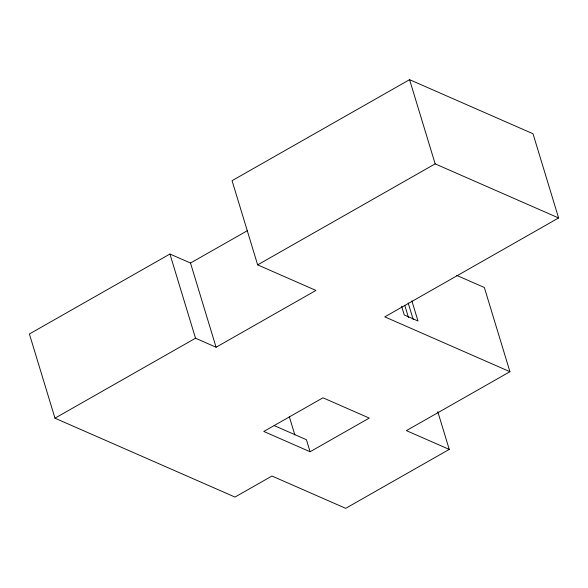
<?xml version="1.0" encoding="UTF-8"?>
<svg xmlns="http://www.w3.org/2000/svg" width="588" height="588" viewBox="0 0 588 588"><rect width="100%" height="100%" fill="white"/><g stroke="black" fill="none" stroke-linecap="round" stroke-linejoin="round"><path stroke-width="0.88" d="M449.247 449.408L406.381 430.629L509.936 371.704L384.787 316.866L558.6 217.957L533.022 133.763L409.579 79.667L232.069 180.678L257.647 264.872L315.94 290.421L216.09 347.236L195.517 338.218L169.932 254.023L29.4 333.984L54.978 418.186L234.994 497.066L271.972 476.023L345.693 508.333L449.247 449.408L437.788 411.696M169.932 254.023L190.505 263.034L247.563 230.569M257.647 264.872L435.164 163.868L558.6 217.957M54.978 418.186L195.517 338.218M310.082 451.753L369.257 418.083L322.966 397.797L263.799 431.467L310.082 451.753L306.429 439.721L274.192 425.594M456.633 275.36L484.35 287.51L509.936 371.704M409.579 79.667L435.164 163.868M411.865 300.828L417.987 320.989L404.272 314.977L401.611 306.216M408.168 302.938L413.224 319.585M404.75 305.29L408.476 317.564M289.281 416.591L294.875 434.995M190.505 263.034L216.09 347.236"/></g></svg>
